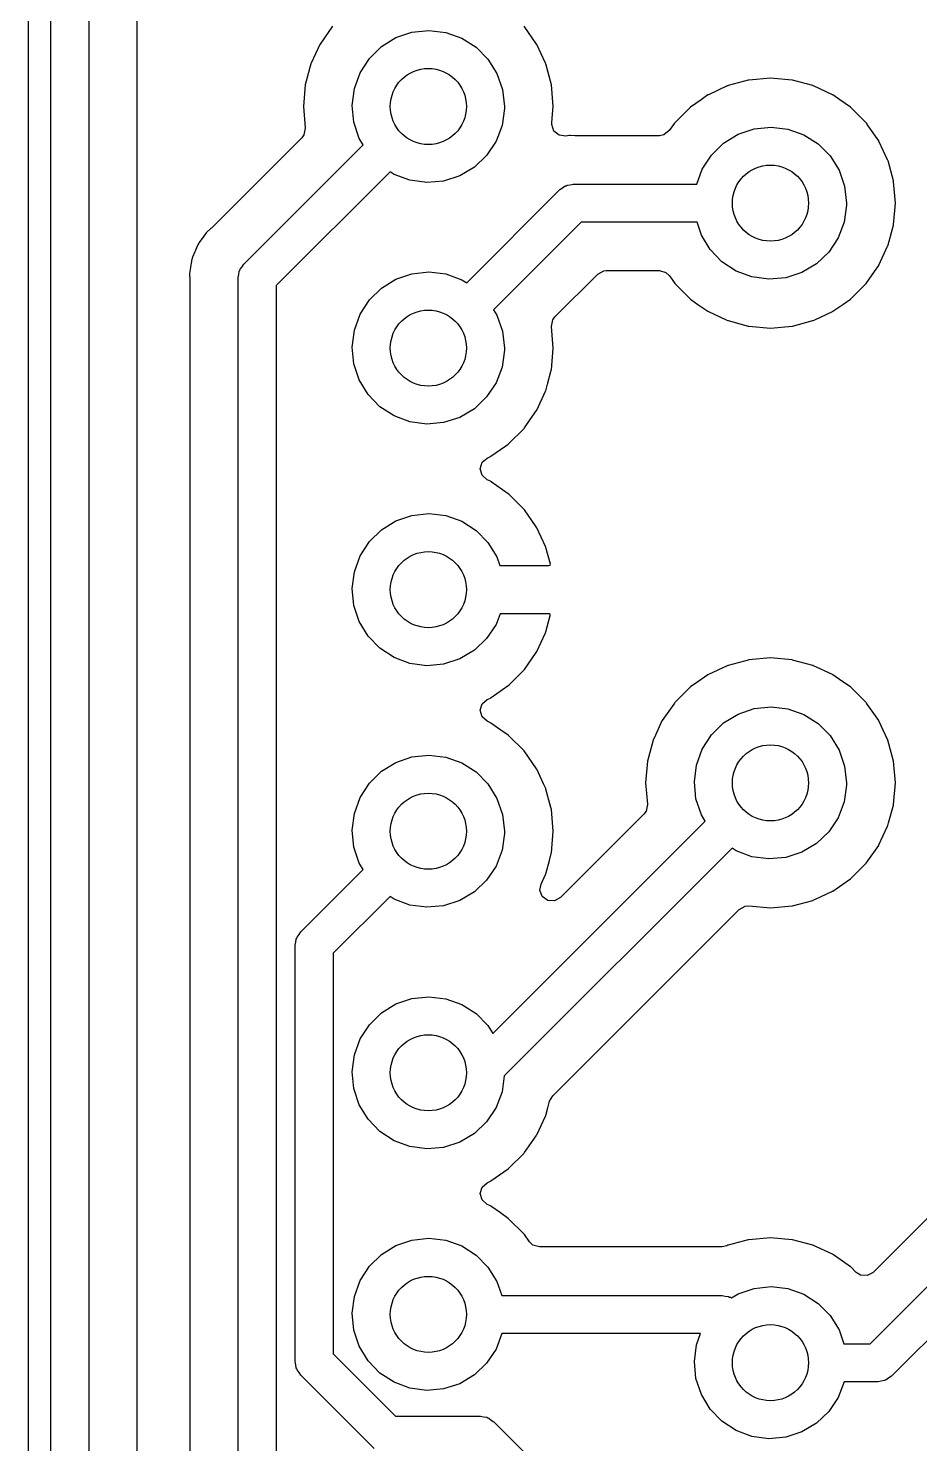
# Model space of a CAD drawing. Extents: x 83 to 135, y -230 to -45.
# Drawn here: x 108.78 to 118.15, y -98.39 to -83.51 of the extents above; entities that cross this region are included whole.
import ezdxf

# ---------------------------------------------------------------- set-up
doc = ezdxf.new("R2010")
doc.units = 0
doc.layers.add('BLACK', color=7, linetype='CONTINUOUS')

msp = doc.modelspace()

# ---------------------------------------------------------------- linework, layer by layer
at = {"layer": 'BLACK', "linetype": 'CONTINUOUS'}
for p, q in [((108.785, -73.149), (108.785, -103.825)), ((109.02, -105.122), (109.02, -73.2787)), ((109.42, -73.3618), (109.42, -105.039)), ((109.928, -103.415), (109.928, -73.6247)), ((111.984, -83.4837), (111.852, -83.6713)), ((114.128, -83.6713), (113.996, -83.4837)), ((112.497, -83.6976), (112.649, -83.6041)), ((112.649, -83.6041), (112.818, -83.5467)), ((112.818, -83.5467), (112.996, -83.528)), ((112.996, -83.528), (113.173, -83.5491)), ((113.173, -83.5491), (113.341, -83.609)), ((113.341, -83.609), (113.491, -83.7045)), ((111.85, -83.6762), (111.758, -83.8738)), ((111.852, -83.6713), (111.85, -83.6762)), ((111.85, -83.6762), (111.85, -83.6762)), ((112.37, -83.8224), (112.497, -83.6976)), ((113.491, -83.7045), (113.617, -83.8311)), ((114.13, -83.6762), (114.128, -83.6713)), ((114.222, -83.8738), (114.13, -83.6762)), ((114.13, -83.6762), (114.13, -83.6762)), ((111.756, -83.8788), (111.696, -84.0999)), ((111.758, -83.8738), (111.756, -83.8788)), ((112.273, -83.9723), (112.37, -83.8224)), ((113.617, -83.8311), (113.711, -83.9823)), ((114.224, -83.8788), (114.222, -83.8738)), ((114.284, -84.0999), (114.224, -83.8788)), ((112.212, -84.1399), (112.273, -83.9723)), ((113.711, -83.9823), (113.77, -84.1508)), ((116.353, -84.0519), (116.142, -84.1083)), ((116.358, -84.0505), (116.353, -84.0519)), ((116.353, -84.0519), (116.353, -84.0519)), ((116.586, -84.0305), (116.358, -84.0505)), ((116.814, -84.0505), (116.586, -84.0305)), ((116.819, -84.0519), (116.814, -84.0505)), ((117.03, -84.1083), (116.819, -84.0519)), ((116.819, -84.0519), (116.819, -84.0519)), ((111.696, -84.0999), (111.677, -84.328)), ((112.19, -84.3168), (112.212, -84.1399)), ((113.77, -84.1508), (113.79, -84.328)), ((114.303, -84.328), (114.284, -84.0999)), ((115.929, -84.2065), (115.858, -84.2565)), ((115.934, -84.2042), (115.929, -84.2065)), ((116.132, -84.112), (115.934, -84.2042)), ((115.934, -84.2042), (115.934, -84.2042)), ((116.137, -84.1097), (116.132, -84.112)), ((116.132, -84.112), (116.132, -84.112)), ((116.142, -84.1083), (116.137, -84.1097)), ((116.142, -84.1083), (116.142, -84.1083)), ((117.035, -84.1097), (117.03, -84.1083)), ((117.03, -84.1083), (117.03, -84.1083)), ((117.04, -84.112), (117.035, -84.1097)), ((117.238, -84.2042), (117.04, -84.112)), ((117.04, -84.112), (117.04, -84.112)), ((117.243, -84.2065), (117.238, -84.2042)), ((117.238, -84.2042), (117.238, -84.2042)), ((117.314, -84.2565), (117.243, -84.2065)), ((111.677, -84.328), (111.696, -84.5506)), ((112.207, -84.4943), (112.19, -84.3168)), ((113.79, -84.3503), (113.765, -84.527)), ((113.79, -84.328), (113.79, -84.3503)), ((114.293, -84.4516), (114.303, -84.328)), ((115.742, -84.3378), (115.58, -84.4997)), ((115.746, -84.3346), (115.742, -84.3378)), ((115.858, -84.2565), (115.746, -84.3346)), ((115.746, -84.3346), (115.746, -84.3346)), ((117.426, -84.3346), (117.314, -84.2565)), ((117.43, -84.3378), (117.426, -84.3346)), ((117.426, -84.3346), (117.426, -84.3346)), ((117.592, -84.4997), (117.43, -84.3378)), ((112.264, -84.6636), (112.207, -84.4943)), ((113.765, -84.527), (113.702, -84.6937)), ((114.288, -84.5034), (114.293, -84.4516)), ((114.288, -84.5181), (114.288, -84.5034)), ((114.31, -84.5856), (114.288, -84.5181)), ((115.577, -84.5042), (115.522, -84.5818)), ((115.58, -84.4997), (115.577, -84.5042)), ((115.577, -84.5042), (115.577, -84.5042)), ((117.595, -84.5042), (117.592, -84.4997)), ((117.614, -84.5315), (117.595, -84.5042)), ((117.595, -84.5042), (117.595, -84.5042)), ((111.66, -84.656), (110.71, -85.6056)), ((111.682, -84.6255), (111.66, -84.656)), ((111.696, -84.5559), (111.682, -84.6255)), ((111.696, -84.5506), (111.696, -84.5559)), ((112.304, -84.7307), (112.264, -84.6636)), ((114.365, -84.6305), (114.31, -84.5856)), ((114.435, -84.6385), (114.365, -84.6305)), ((114.469, -84.6326), (114.435, -84.6385)), ((114.477, -84.6313), (114.469, -84.6326)), ((114.469, -84.6326), (114.469, -84.6326)), ((114.484, -84.6318), (114.477, -84.6313)), ((114.534, -84.6352), (114.484, -84.6318)), ((114.484, -84.6318), (114.484, -84.6318)), ((114.543, -84.6355), (114.534, -84.6352)), ((115.419, -84.6355), (114.543, -84.6355)), ((115.467, -84.6261), (115.419, -84.6355)), ((115.522, -84.5818), (115.467, -84.6261)), ((116.093, -84.7136), (116.245, -84.6201)), ((116.245, -84.6201), (116.414, -84.5627)), ((116.414, -84.5627), (116.592, -84.544)), ((116.592, -84.544), (116.769, -84.5651)), ((116.769, -84.5651), (116.937, -84.625)), ((116.937, -84.625), (117.087, -84.7205)), ((117.724, -84.6873), (117.614, -84.5315)), ((111.05, -85.9856), (112.304, -84.7307)), ((113.702, -84.6937), (113.603, -84.8422)), ((115.966, -84.8384), (116.093, -84.7136)), ((117.087, -84.7205), (117.213, -84.8471)), ((117.726, -84.6922), (117.724, -84.6873)), ((117.818, -84.8898), (117.726, -84.6922)), ((117.726, -84.6922), (117.726, -84.6922)), ((113.474, -84.9652), (113.32, -85.0565)), ((113.603, -84.8422), (113.474, -84.9652)), ((115.869, -84.9883), (115.966, -84.8384)), ((117.213, -84.8471), (117.307, -84.9983)), ((117.82, -84.8948), (117.818, -84.8898)), ((117.822, -84.9001), (117.82, -84.8948)), ((117.878, -85.1106), (117.822, -84.9001)), ((117.822, -84.9001), (117.822, -84.9001)), ((112.587, -85.0142), (111.391, -86.2099)), ((112.629, -85.0421), (112.587, -85.0142)), ((112.796, -85.1042), (112.629, -85.0421)), ((112.973, -85.1278), (112.796, -85.1042)), ((113.151, -85.1117), (112.973, -85.1278)), ((113.32, -85.0565), (113.151, -85.1117)), ((115.813, -85.144), (115.869, -84.9883)), ((117.307, -84.9983), (117.366, -85.1668)), ((117.88, -85.1159), (117.878, -85.1106)), ((117.899, -85.344), (117.88, -85.1159)), ((113.393, -86.1822), (114.373, -85.2023)), ((114.373, -85.2023), (114.401, -85.1846)), ((114.401, -85.1846), (114.427, -85.1638)), ((114.427, -85.1638), (114.438, -85.1612)), ((114.438, -85.1612), (114.448, -85.1551)), ((114.448, -85.1551), (114.481, -85.1514)), ((114.481, -85.1514), (114.514, -85.144)), ((114.514, -85.144), (115.813, -85.144)), ((117.366, -85.1668), (117.386, -85.344)), ((117.386, -85.3663), (117.361, -85.543)), ((117.386, -85.344), (117.386, -85.3663)), ((117.88, -85.5721), (117.899, -85.344)), ((114.597, -85.544), (113.676, -86.4651)), ((115.815, -85.544), (114.597, -85.544)), ((115.86, -85.6796), (115.815, -85.544)), ((117.361, -85.543), (117.298, -85.7097)), ((110.62, -85.707), (110.581, -85.7573)), ((110.624, -85.7017), (110.62, -85.707)), ((110.656, -85.6557), (110.624, -85.7017)), ((110.661, -85.6495), (110.656, -85.6557)), ((110.704, -85.6114), (110.661, -85.6495)), ((110.71, -85.6056), (110.704, -85.6114)), ((115.952, -85.8321), (115.86, -85.6796)), ((117.298, -85.7097), (117.199, -85.8582)), ((117.824, -85.7812), (117.878, -85.5774)), ((117.878, -85.5774), (117.88, -85.5721)), ((117.878, -85.5774), (117.878, -85.5774)), ((110.536, -85.8554), (110.51, -85.9136)), ((110.539, -85.8493), (110.536, -85.8554)), ((110.559, -85.7968), (110.539, -85.8493)), ((110.562, -85.7898), (110.559, -85.7968)), ((110.559, -85.7968), (110.559, -85.7968)), ((110.566, -85.7835), (110.562, -85.7898)), ((110.568, -85.7812), (110.566, -85.7835)), ((110.576, -85.7665), (110.568, -85.7812)), ((110.577, -85.7642), (110.576, -85.7665)), ((110.581, -85.7573), (110.577, -85.7642)), ((116.076, -85.9604), (115.952, -85.8321)), ((117.199, -85.8582), (117.07, -85.9812)), ((117.726, -85.9958), (117.818, -85.7982)), ((117.818, -85.7982), (117.82, -85.7932)), ((117.818, -85.7982), (117.818, -85.7982)), ((117.82, -85.7932), (117.824, -85.7812)), ((110.491, -86.0129), (110.49, -86.0194)), ((110.499, -85.9571), (110.491, -86.0129)), ((110.5, -85.9495), (110.499, -85.9571)), ((110.499, -85.9571), (110.499, -85.9571)), ((110.502, -85.9424), (110.5, -85.9495)), ((110.503, -85.9399), (110.502, -85.9424)), ((110.508, -85.9236), (110.503, -85.9399)), ((110.509, -85.9211), (110.508, -85.9236)), ((110.51, -85.9136), (110.509, -85.9211)), ((111.011, -86.04), (111.032, -86.0139)), ((111.032, -86.0139), (111.05, -85.9856)), ((116.225, -86.0581), (116.076, -85.9604)), ((117.07, -85.9812), (116.916, -86.0725)), ((117.681, -86.0619), (117.724, -86.0007)), ((117.724, -86.0007), (117.726, -85.9958)), ((117.726, -85.9958), (117.726, -85.9958)), ((110.49, -86.0194), (110.479, -86.0822)), ((110.479, -86.0822), (110.479, -86.0898)), ((110.479, -86.0898), (110.479, -86.0898)), ((110.479, -86.0898), (110.482, -86.1444)), ((110.482, -86.1444), (110.482, -86.1517)), ((110.482, -86.1517), (110.482, -99.8337)), ((110.991, -86.1267), (110.998, -86.0941)), ((110.991, -99.8626), (110.991, -86.1267)), ((110.998, -86.0941), (111.002, -86.0609)), ((111.002, -86.0609), (111.008, -86.0512)), ((111.008, -86.0512), (111.011, -86.04)), ((112.497, -86.2376), (112.649, -86.1441)), ((112.649, -86.1441), (112.818, -86.0867)), ((112.818, -86.0867), (112.996, -86.068)), ((112.996, -86.068), (113.173, -86.0891)), ((113.173, -86.0891), (113.341, -86.149)), ((113.341, -86.149), (113.393, -86.1822)), ((114.32, -86.54), (114.771, -86.0894)), ((114.771, -86.0894), (114.833, -86.0554)), ((114.833, -86.0554), (114.86, -86.0525)), ((114.86, -86.0525), (115.419, -86.0525)), ((115.419, -86.0525), (115.487, -86.0725)), ((115.487, -86.0725), (115.522, -86.1062)), ((115.522, -86.1062), (115.552, -86.148)), ((115.552, -86.148), (115.58, -86.1883)), ((116.392, -86.1202), (116.225, -86.0581)), ((116.569, -86.1438), (116.392, -86.1202)), ((116.747, -86.1277), (116.569, -86.1438)), ((116.916, -86.0725), (116.747, -86.1277)), ((117.592, -86.1883), (117.623, -86.1444)), ((117.623, -86.1444), (117.681, -86.0619)), ((111.391, -86.2099), (111.391, -99.7797)), ((112.37, -86.3624), (112.497, -86.2376)), ((115.58, -86.1883), (115.742, -86.3502)), ((117.43, -86.3502), (117.592, -86.1883)), ((112.273, -86.5123), (112.37, -86.3624)), ((115.742, -86.3502), (115.746, -86.3534)), ((115.746, -86.3534), (115.746, -86.3534)), ((115.746, -86.3534), (115.824, -86.4081)), ((115.824, -86.4081), (115.929, -86.4815)), ((117.243, -86.4815), (117.348, -86.4081)), ((117.348, -86.4081), (117.426, -86.3534)), ((117.426, -86.3534), (117.43, -86.3502)), ((117.426, -86.3534), (117.426, -86.3534)), ((112.212, -86.6799), (112.273, -86.5123)), ((113.676, -86.4651), (113.711, -86.5223)), ((113.711, -86.5223), (113.77, -86.6908)), ((114.284, -86.6401), (114.298, -86.5705)), ((114.298, -86.5705), (114.32, -86.54)), ((115.929, -86.4815), (115.934, -86.4838)), ((115.934, -86.4838), (115.934, -86.4838)), ((115.934, -86.4838), (116.12, -86.5705)), ((116.12, -86.5705), (116.137, -86.5783)), ((116.137, -86.5783), (116.142, -86.5797)), ((116.142, -86.5797), (116.142, -86.5797)), ((116.142, -86.5797), (116.353, -86.6361)), ((116.819, -86.6361), (117.03, -86.5797)), ((117.03, -86.5797), (117.035, -86.5783)), ((117.03, -86.5797), (117.03, -86.5797)), ((117.035, -86.5783), (117.052, -86.5705)), ((117.052, -86.5705), (117.238, -86.4838)), ((117.238, -86.4838), (117.243, -86.4815)), ((117.238, -86.4838), (117.238, -86.4838)), ((112.19, -86.8568), (112.212, -86.6799)), ((113.77, -86.6908), (113.79, -86.868)), ((114.303, -86.868), (114.284, -86.6401)), ((116.353, -86.6361), (116.353, -86.6361)), ((116.353, -86.6361), (116.358, -86.6375)), ((116.358, -86.6375), (116.586, -86.6575)), ((116.586, -86.6575), (116.814, -86.6375)), ((116.814, -86.6375), (116.819, -86.6361)), ((116.819, -86.6361), (116.819, -86.6361)), ((112.207, -87.0343), (112.19, -86.8568)), ((113.79, -86.8903), (113.765, -87.067)), ((113.79, -86.868), (113.79, -86.8903)), ((114.284, -87.0961), (114.303, -86.868)), ((112.264, -87.2036), (112.207, -87.0343)), ((112.356, -87.3561), (112.264, -87.2036)), ((113.765, -87.067), (113.702, -87.2337)), ((114.243, -87.2481), (114.282, -87.1014)), ((114.282, -87.1014), (114.284, -87.0961)), ((114.282, -87.1014), (114.282, -87.1014)), ((113.702, -87.2337), (113.603, -87.3822)), ((114.13, -87.5198), (114.222, -87.3222)), ((114.222, -87.3222), (114.224, -87.3172)), ((114.222, -87.3222), (114.222, -87.3222)), ((114.224, -87.3172), (114.243, -87.2481)), ((112.48, -87.4844), (112.356, -87.3561)), ((112.629, -87.5821), (112.48, -87.4844)), ((113.603, -87.3822), (113.474, -87.5052)), ((112.796, -87.6442), (112.629, -87.5821)), ((112.973, -87.6678), (112.796, -87.6442)), ((113.151, -87.6517), (112.973, -87.6678)), ((113.32, -87.5965), (113.151, -87.6517)), ((113.474, -87.5052), (113.32, -87.5965)), ((114.001, -87.7055), (114.061, -87.6193)), ((114.061, -87.6193), (114.128, -87.5247)), ((114.128, -87.5247), (114.13, -87.5198)), ((114.13, -87.5198), (114.13, -87.5198)), ((113.834, -87.8742), (113.996, -87.7123)), ((113.996, -87.7123), (114.001, -87.7055)), ((113.647, -88.0055), (113.805, -87.8948)), ((113.805, -87.8948), (113.83, -87.8774)), ((113.83, -87.8774), (113.834, -87.8742)), ((113.83, -87.8774), (113.83, -87.8774)), ((113.534, -88.1373), (113.555, -88.0693)), ((113.555, -88.0693), (113.607, -88.0241)), ((113.607, -88.0241), (113.642, -88.0078)), ((113.642, -88.0078), (113.647, -88.0055)), ((113.642, -88.0078), (113.642, -88.0078)), ((113.554, -88.2056), (113.534, -88.1373)), ((113.607, -88.2525), (113.554, -88.2056)), ((113.642, -88.2686), (113.607, -88.2525)), ((113.651, -88.2741), (113.642, -88.2686)), ((113.829, -88.399), (113.651, -88.2741)), ((113.838, -88.4061), (113.829, -88.399)), ((113.992, -88.5601), (113.838, -88.4061)), ((112.497, -88.7776), (112.649, -88.6841)), ((112.649, -88.6841), (112.818, -88.6267)), ((112.818, -88.6267), (112.996, -88.608)), ((112.996, -88.608), (113.173, -88.6291)), ((113.173, -88.6291), (113.341, -88.689)), ((113.341, -88.689), (113.491, -88.7845)), ((113.999, -88.5685), (113.992, -88.5601)), ((114.124, -88.747), (113.999, -88.5685)), ((112.37, -88.9024), (112.497, -88.7776)), ((113.491, -88.7845), (113.617, -88.9111)), ((114.129, -88.7565), (114.124, -88.747)), ((114.221, -88.9539), (114.129, -88.7565)), ((112.273, -89.0523), (112.37, -88.9024)), ((113.617, -88.9111), (113.711, -89.0623)), ((114.225, -88.9642), (114.221, -88.9539)), ((114.273, -89.1415), (114.225, -88.9642)), ((112.212, -89.2199), (112.273, -89.0523)), ((113.711, -89.0623), (113.743, -89.154)), ((114.271, -89.15), (114.273, -89.1415)), ((112.19, -89.3968), (112.212, -89.2199)), ((113.743, -89.154), (114.258, -89.154)), ((114.258, -89.154), (114.271, -89.15)), ((112.207, -89.5743), (112.19, -89.3968)), ((112.264, -89.7436), (112.207, -89.5743)), ((113.744, -89.662), (113.702, -89.7737)), ((114.263, -89.662), (113.744, -89.662)), ((114.225, -89.8518), (114.271, -89.6795)), ((114.271, -89.6654), (114.263, -89.662)), ((114.271, -89.6795), (114.271, -89.6654)), ((112.356, -89.8961), (112.264, -89.7436)), ((113.702, -89.7737), (113.603, -89.9222)), ((114.129, -90.0595), (114.221, -89.8621)), ((114.221, -89.8621), (114.225, -89.8518)), ((112.48, -90.0244), (112.356, -89.8961)), ((112.629, -90.1221), (112.48, -90.0244)), ((113.603, -89.9222), (113.474, -90.0452)), ((112.796, -90.1842), (112.629, -90.1221)), ((113.32, -90.1365), (113.151, -90.1917)), ((113.474, -90.0452), (113.32, -90.1365)), ((113.999, -90.2475), (114.124, -90.069)), ((114.124, -90.069), (114.129, -90.0595)), ((116.353, -90.1479), (116.142, -90.2043)), ((116.358, -90.1465), (116.353, -90.1479)), ((116.353, -90.1479), (116.353, -90.1479)), ((116.586, -90.1265), (116.358, -90.1465)), ((116.814, -90.1465), (116.586, -90.1265)), ((116.819, -90.1479), (116.814, -90.1465)), ((117.03, -90.2043), (116.819, -90.1479)), ((116.819, -90.1479), (116.819, -90.1479)), ((112.973, -90.2078), (112.796, -90.1842)), ((113.151, -90.1917), (112.973, -90.2078)), ((113.838, -90.4099), (113.992, -90.2559)), ((113.992, -90.2559), (113.999, -90.2475)), ((115.929, -90.3025), (115.824, -90.3759)), ((115.934, -90.3002), (115.929, -90.3025)), ((116.132, -90.208), (115.934, -90.3002)), ((115.934, -90.3002), (115.934, -90.3002)), ((116.137, -90.2057), (116.132, -90.208)), ((116.132, -90.208), (116.132, -90.208)), ((116.142, -90.2043), (116.137, -90.2057)), ((116.142, -90.2043), (116.142, -90.2043)), ((117.035, -90.2057), (117.03, -90.2043)), ((117.03, -90.2043), (117.03, -90.2043)), ((117.04, -90.208), (117.035, -90.2057)), ((117.238, -90.3002), (117.04, -90.208)), ((117.04, -90.208), (117.04, -90.208)), ((117.243, -90.3025), (117.238, -90.3002)), ((117.238, -90.3002), (117.238, -90.3002)), ((117.348, -90.3759), (117.243, -90.3025)), ((113.651, -90.5419), (113.829, -90.417)), ((113.829, -90.417), (113.838, -90.4099)), ((115.742, -90.4338), (115.58, -90.5957)), ((115.746, -90.4306), (115.742, -90.4338)), ((115.824, -90.3759), (115.746, -90.4306)), ((115.746, -90.4306), (115.746, -90.4306)), ((117.426, -90.4306), (117.348, -90.3759)), ((117.43, -90.4338), (117.426, -90.4306)), ((117.426, -90.4306), (117.426, -90.4306)), ((117.592, -90.5957), (117.43, -90.4338)), ((113.534, -90.6767), (113.555, -90.6088)), ((113.555, -90.6088), (113.607, -90.5635)), ((113.607, -90.5635), (113.642, -90.5474)), ((113.642, -90.5474), (113.651, -90.5419)), ((115.569, -90.611), (115.448, -90.7833)), ((115.577, -90.6002), (115.569, -90.611)), ((115.58, -90.5957), (115.577, -90.6002)), ((115.577, -90.6002), (115.577, -90.6002)), ((117.595, -90.6002), (117.592, -90.5957)), ((117.603, -90.611), (117.595, -90.6002)), ((117.595, -90.6002), (117.595, -90.6002)), ((117.724, -90.7833), (117.603, -90.611)), ((113.554, -90.745), (113.534, -90.6767)), ((113.607, -90.7919), (113.554, -90.745)), ((116.093, -90.8096), (116.245, -90.7161)), ((116.245, -90.7161), (116.414, -90.6587)), ((116.414, -90.6587), (116.592, -90.64)), ((116.592, -90.64), (116.769, -90.6611)), ((116.769, -90.6611), (116.937, -90.721)), ((116.937, -90.721), (117.087, -90.8165)), ((113.642, -90.8082), (113.607, -90.7919)), ((113.647, -90.8105), (113.642, -90.8082)), ((113.642, -90.8082), (113.642, -90.8082)), ((113.752, -90.8838), (113.647, -90.8105)), ((113.83, -90.9386), (113.752, -90.8838)), ((115.446, -90.7882), (115.376, -90.9386)), ((115.448, -90.7833), (115.446, -90.7882)), ((115.446, -90.7882), (115.446, -90.7882)), ((115.966, -90.9344), (116.093, -90.8096)), ((117.087, -90.8165), (117.213, -90.9431)), ((117.635, -97.336), (124.18, -90.7903)), ((117.726, -90.7882), (117.724, -90.7833)), ((117.796, -90.9386), (117.726, -90.7882)), ((117.726, -90.7882), (117.726, -90.7882)), ((113.834, -90.9418), (113.83, -90.9386)), ((113.83, -90.9386), (113.83, -90.9386)), ((113.996, -91.1037), (113.834, -90.9418)), ((115.352, -90.9908), (115.292, -91.2119)), ((115.376, -90.9386), (115.352, -90.9908)), ((115.869, -91.0843), (115.966, -90.9344)), ((117.213, -90.9431), (117.307, -91.0943)), ((117.82, -90.9908), (117.796, -90.9386)), ((117.88, -91.2119), (117.82, -90.9908)), ((112.497, -91.3176), (112.649, -91.2241)), ((112.649, -91.2241), (112.818, -91.1667)), ((112.818, -91.1667), (112.996, -91.148)), ((112.996, -91.148), (113.173, -91.1691)), ((113.173, -91.1691), (113.341, -91.229)), ((114.128, -91.2913), (113.996, -91.1037)), ((115.292, -91.2119), (115.273, -91.44)), ((115.808, -91.2519), (115.869, -91.0843)), ((117.307, -91.0943), (117.366, -91.2628)), ((124.404, -91.132), (117.859, -97.6777)), ((117.899, -91.44), (117.88, -91.2119)), ((112.37, -91.4424), (112.497, -91.3176)), ((113.341, -91.229), (113.491, -91.3245)), ((113.491, -91.3245), (113.617, -91.4511)), ((114.13, -91.2962), (114.128, -91.2913)), ((114.201, -91.448), (114.13, -91.2962)), ((114.13, -91.2962), (114.13, -91.2962)), ((115.786, -91.4288), (115.808, -91.2519)), ((117.366, -91.2628), (117.386, -91.44)), ((112.273, -91.5923), (112.37, -91.4424)), ((113.617, -91.4511), (113.711, -91.6023)), ((114.224, -91.4988), (114.201, -91.448)), ((114.226, -91.5041), (114.224, -91.4988)), ((114.278, -91.6991), (114.226, -91.5041)), ((114.226, -91.5041), (114.226, -91.5041)), ((115.273, -91.44), (115.292, -91.6626)), ((115.803, -91.6063), (115.786, -91.4288)), ((117.386, -91.4623), (117.361, -91.639)), ((117.386, -91.44), (117.386, -91.4623)), ((117.88, -91.6681), (117.899, -91.44)), ((112.212, -91.7599), (112.273, -91.5923)), ((113.711, -91.6023), (113.77, -91.7708)), ((115.292, -91.6679), (115.278, -91.7375)), ((115.292, -91.6626), (115.292, -91.6679)), ((115.86, -91.7756), (115.803, -91.6063)), ((117.361, -91.639), (117.298, -91.8057)), ((117.878, -91.6734), (117.88, -91.6681)), ((112.19, -91.9368), (112.212, -91.7599)), ((113.77, -91.7708), (113.79, -91.948)), ((114.284, -91.7199), (114.278, -91.6991)), ((114.303, -91.948), (114.284, -91.7199)), ((115.256, -91.768), (114.378, -92.6461)), ((115.278, -91.7375), (115.256, -91.768)), ((115.9, -91.8427), (115.86, -91.7756)), ((117.298, -91.8057), (117.199, -91.9542)), ((117.828, -91.8603), (117.878, -91.6734)), ((117.878, -91.6734), (117.878, -91.6734)), ((112.207, -92.1143), (112.19, -91.9368)), ((113.669, -94.0742), (115.9, -91.8427)), ((113.79, -91.948), (113.79, -91.9703)), ((114.284, -92.1761), (114.303, -91.948)), ((117.199, -91.9542), (117.07, -92.0772)), ((117.726, -92.0918), (117.818, -91.8942)), ((117.818, -91.8942), (117.82, -91.8892)), ((117.818, -91.8942), (117.818, -91.8942)), ((117.82, -91.8892), (117.828, -91.8603)), ((112.264, -92.2836), (112.207, -92.1143)), ((113.79, -91.9703), (113.765, -92.147)), ((117.07, -92.0772), (116.916, -92.1685)), ((117.592, -92.2843), (117.724, -92.0967)), ((117.724, -92.0967), (117.726, -92.0918)), ((117.726, -92.0918), (117.726, -92.0918)), ((113.765, -92.147), (113.702, -92.3137)), ((116.183, -92.1262), (113.788, -94.5206)), ((114.224, -92.3972), (114.262, -92.2574)), ((114.262, -92.2574), (114.282, -92.1814)), ((114.282, -92.1814), (114.284, -92.1761)), ((114.282, -92.1814), (114.282, -92.1814)), ((116.225, -92.1541), (116.183, -92.1262)), ((116.392, -92.2162), (116.225, -92.1541)), ((116.569, -92.2398), (116.392, -92.2162)), ((116.747, -92.2237), (116.569, -92.2398)), ((116.916, -92.1685), (116.747, -92.2237)), ((111.649, -93.0061), (112.304, -92.3507)), ((112.304, -92.3507), (112.264, -92.2836)), ((113.702, -92.3137), (113.603, -92.4622)), ((114.175, -92.5038), (114.222, -92.4022)), ((114.222, -92.4022), (114.224, -92.3972)), ((114.222, -92.4022), (114.222, -92.4022)), ((117.43, -92.4462), (117.592, -92.2843)), ((113.603, -92.4622), (113.474, -92.5852)), ((114.163, -92.566), (114.175, -92.5038)), ((117.243, -92.5775), (117.348, -92.5038)), ((117.348, -92.5038), (117.426, -92.4494)), ((117.426, -92.4494), (117.43, -92.4462)), ((117.426, -92.4494), (117.426, -92.4494)), ((112.587, -92.6342), (111.99, -93.2304)), ((112.629, -92.6621), (112.587, -92.6342)), ((112.796, -92.7242), (112.629, -92.6621)), ((113.32, -92.6765), (113.151, -92.7317)), ((113.474, -92.5852), (113.32, -92.6765)), ((114.188, -92.6326), (114.163, -92.566)), ((114.245, -92.6751), (114.188, -92.6326)), ((114.316, -92.6802), (114.245, -92.6751)), ((114.378, -92.6461), (114.316, -92.6802)), ((116.819, -92.7321), (117.03, -92.6757)), ((117.03, -92.6757), (117.035, -92.6743)), ((117.03, -92.6757), (117.03, -92.6757)), ((117.035, -92.6743), (117.111, -92.6388)), ((117.111, -92.6388), (117.238, -92.5798)), ((117.238, -92.5798), (117.243, -92.5775)), ((117.238, -92.5798), (117.238, -92.5798)), ((112.973, -92.7478), (112.796, -92.7242)), ((113.151, -92.7317), (112.973, -92.7478)), ((114.297, -94.7309), (116.258, -92.77)), ((116.258, -92.77), (116.32, -92.736)), ((116.32, -92.736), (116.358, -92.7336)), ((116.358, -92.7336), (116.586, -92.7535)), ((116.586, -92.7535), (116.814, -92.7335)), ((116.814, -92.7335), (116.819, -92.7321)), ((116.819, -92.7321), (116.819, -92.7321)), ((111.631, -93.0344), (111.649, -93.0061)), ((121.33, -92.9217), (117.665, -96.5864)), ((111.59, -93.1472), (111.598, -93.1146)), ((111.59, -97.5249), (111.59, -93.1472)), ((111.598, -93.1146), (111.602, -93.0814)), ((111.602, -93.0814), (111.608, -93.0717)), ((111.608, -93.0717), (111.61, -93.0605)), ((111.61, -93.0605), (111.631, -93.0344)), ((111.99, -93.2304), (111.99, -97.442)), ((112.649, -93.7641), (112.818, -93.7067)), ((112.818, -93.7067), (112.996, -93.688)), ((112.996, -93.688), (113.173, -93.7091)), ((113.173, -93.7091), (113.341, -93.769)), ((112.37, -93.9824), (112.497, -93.8576)), ((112.497, -93.8576), (112.649, -93.7641)), ((113.341, -93.769), (113.491, -93.8645)), ((113.491, -93.8645), (113.617, -93.9911)), ((112.273, -94.1323), (112.37, -93.9824)), ((113.617, -93.9911), (113.669, -94.0742)), ((112.212, -94.2999), (112.273, -94.1323)), ((112.19, -94.4768), (112.212, -94.2999)), ((112.207, -94.6543), (112.19, -94.4768)), ((113.788, -94.5206), (113.765, -94.687)), ((112.264, -94.8236), (112.207, -94.6543)), ((113.765, -94.687), (113.702, -94.8537)), ((114.246, -94.8555), (114.264, -94.7874)), ((114.264, -94.7874), (114.297, -94.7309)), ((112.356, -94.9761), (112.264, -94.8236)), ((113.702, -94.8537), (113.603, -95.0022)), ((114.13, -95.1398), (114.222, -94.9422)), ((114.222, -94.9422), (114.224, -94.9372)), ((114.224, -94.9372), (114.246, -94.8555)), ((112.48, -95.1044), (112.356, -94.9761)), ((113.603, -95.0022), (113.474, -95.1252)), ((112.629, -95.2021), (112.48, -95.1044)), ((112.796, -95.2642), (112.629, -95.2021)), ((113.32, -95.2165), (113.151, -95.2717)), ((113.474, -95.1252), (113.32, -95.2165)), ((114, -95.3275), (114.124, -95.1493)), ((114.124, -95.1493), (114.128, -95.1447)), ((114.128, -95.1447), (114.13, -95.1398)), ((114.13, -95.1398), (114.13, -95.1398)), ((112.973, -95.2878), (112.796, -95.2642)), ((113.151, -95.2717), (112.973, -95.2878)), ((113.834, -95.4942), (113.996, -95.3323)), ((113.996, -95.3323), (114, -95.3275)), ((113.647, -95.6255), (113.785, -95.5284)), ((113.785, -95.5284), (113.83, -95.4974)), ((113.83, -95.4974), (113.834, -95.4942)), ((113.83, -95.4974), (113.83, -95.4974)), ((113.535, -95.757), (113.555, -95.689)), ((113.555, -95.689), (113.608, -95.6438)), ((113.608, -95.6438), (113.642, -95.6278)), ((113.642, -95.6278), (113.647, -95.6255)), ((113.642, -95.6278), (113.642, -95.6278)), ((113.554, -95.8253), (113.535, -95.757)), ((113.608, -95.8722), (113.554, -95.8253)), ((113.642, -95.8882), (113.608, -95.8722)), ((113.647, -95.8905), (113.642, -95.8882)), ((113.642, -95.8882), (113.642, -95.8882)), ((113.748, -95.9614), (113.647, -95.8905)), ((113.83, -96.0186), (113.748, -95.9614)), ((113.834, -96.0218), (113.83, -96.0186)), ((113.83, -96.0186), (113.83, -96.0186)), ((113.996, -96.1837), (113.834, -96.0218)), ((112.649, -96.3041), (112.818, -96.2467)), ((112.818, -96.2467), (112.996, -96.228)), ((112.996, -96.228), (113.173, -96.2491)), ((113.173, -96.2491), (113.341, -96.309)), ((113.999, -96.1882), (113.996, -96.1837)), ((114.054, -96.2658), (113.999, -96.1882)), ((113.999, -96.1882), (113.999, -96.1882)), ((114.089, -96.2995), (114.054, -96.2658)), ((116.353, -96.2439), (116.142, -96.3003)), ((116.358, -96.2425), (116.353, -96.2439)), ((116.353, -96.2439), (116.353, -96.2439)), ((116.586, -96.2225), (116.358, -96.2425)), ((116.814, -96.2425), (116.586, -96.2225)), ((116.819, -96.2439), (116.814, -96.2425)), ((117.03, -96.3003), (116.819, -96.2439)), ((116.819, -96.2439), (116.819, -96.2439)), ((112.37, -96.5224), (112.497, -96.3976)), ((112.497, -96.3976), (112.649, -96.3041)), ((113.341, -96.309), (113.491, -96.4045)), ((113.491, -96.4045), (113.617, -96.5311)), ((114.157, -96.3195), (114.089, -96.2995)), ((116.053, -96.3195), (114.157, -96.3195)), ((116.061, -96.3193), (116.053, -96.3195)), ((116.066, -96.319), (116.061, -96.3193)), ((116.08, -96.3181), (116.066, -96.319)), ((116.126, -96.3066), (116.08, -96.3181)), ((116.137, -96.3017), (116.126, -96.3066)), ((116.142, -96.3003), (116.137, -96.3017)), ((116.142, -96.3003), (116.142, -96.3003)), ((117.035, -96.3017), (117.03, -96.3003)), ((117.03, -96.3003), (117.03, -96.3003)), ((117.04, -96.304), (117.035, -96.3017)), ((117.238, -96.3962), (117.04, -96.304)), ((117.04, -96.304), (117.04, -96.304)), ((117.243, -96.3985), (117.238, -96.3962)), ((117.238, -96.3962), (117.238, -96.3962)), ((117.259, -96.4095), (117.243, -96.3985)), ((117.426, -96.5266), (117.259, -96.4095)), ((112.273, -96.6723), (112.37, -96.5224)), ((113.617, -96.5311), (113.711, -96.6823)), ((117.43, -96.5298), (117.426, -96.5266)), ((117.426, -96.5266), (117.426, -96.5266)), ((117.487, -96.5864), (117.43, -96.5298)), ((112.212, -96.8399), (112.273, -96.6723)), ((113.711, -96.6823), (113.762, -96.828)), ((117.532, -96.6153), (117.487, -96.5864)), ((117.603, -96.6204), (117.532, -96.6153)), ((117.665, -96.5864), (117.603, -96.6204)), ((112.19, -97.0168), (112.212, -96.8399)), ((113.762, -96.828), (116.078, -96.828)), ((116.078, -96.828), (116.111, -96.8355)), ((116.111, -96.8355), (116.144, -96.8392)), ((116.144, -96.8392), (116.154, -96.8454)), ((116.154, -96.8454), (116.165, -96.8479)), ((116.165, -96.8479), (116.175, -96.8556)), ((116.175, -96.8556), (116.245, -96.8121)), ((116.245, -96.8121), (116.414, -96.7547)), ((116.414, -96.7547), (116.592, -96.736)), ((116.592, -96.736), (116.769, -96.7571)), ((116.769, -96.7571), (116.937, -96.817)), ((116.937, -96.817), (117.087, -96.9125)), ((112.207, -97.1943), (112.19, -97.0168)), ((117.087, -96.9125), (117.213, -97.0391)), ((117.213, -97.0391), (117.307, -97.1903)), ((112.264, -97.3636), (112.207, -97.1943)), ((113.764, -97.228), (113.702, -97.3937)), ((115.852, -97.228), (113.764, -97.228)), ((115.808, -97.3479), (115.852, -97.228)), ((117.307, -97.1903), (117.358, -97.336)), ((111.99, -97.442), (112.646, -98.098)), ((112.356, -97.5161), (112.264, -97.3636)), ((113.702, -97.3937), (113.603, -97.5422)), ((115.786, -97.5248), (115.808, -97.3479)), ((117.358, -97.336), (117.635, -97.336)), ((111.598, -97.5574), (111.59, -97.5249)), ((111.602, -97.5906), (111.598, -97.5574)), ((111.608, -97.6004), (111.602, -97.5906)), ((111.61, -97.6116), (111.608, -97.6004)), ((111.631, -97.6377), (111.61, -97.6116)), ((112.48, -97.6444), (112.356, -97.5161)), ((113.603, -97.5422), (113.474, -97.6652)), ((115.803, -97.7023), (115.786, -97.5248)), ((111.649, -97.666), (111.631, -97.6377)), ((112.422, -98.4394), (111.649, -97.666)), ((112.629, -97.7421), (112.48, -97.6444)), ((112.796, -97.8042), (112.629, -97.7421)), ((113.32, -97.7565), (113.151, -97.8117)), ((113.474, -97.6652), (113.32, -97.7565)), ((115.86, -97.8716), (115.803, -97.7023)), ((117.36, -97.736), (117.298, -97.9017)), ((117.717, -97.736), (117.36, -97.736)), ((117.75, -97.7286), (117.717, -97.736)), ((117.783, -97.7249), (117.75, -97.7286)), ((117.793, -97.7188), (117.783, -97.7249)), ((117.804, -97.7162), (117.793, -97.7188)), ((117.83, -97.6954), (117.804, -97.7162)), ((117.859, -97.6777), (117.83, -97.6954)), ((112.973, -97.8278), (112.796, -97.8042)), ((113.151, -97.8117), (112.973, -97.8278)), ((115.952, -98.0241), (115.86, -97.8716)), ((117.298, -97.9017), (117.199, -98.0502)), ((116.076, -98.1524), (115.952, -98.0241)), ((117.199, -98.0502), (117.07, -98.1732)), ((112.646, -98.098), (113.538, -98.098)), ((113.538, -98.098), (113.571, -98.1055)), ((113.571, -98.1055), (113.604, -98.1092)), ((113.604, -98.1092), (113.614, -98.1154)), ((113.614, -98.1154), (113.625, -98.1179)), ((113.625, -98.1179), (113.651, -98.1388)), ((113.651, -98.1388), (113.679, -98.1566)), ((113.679, -98.1566), (114.058, -98.5355)), ((116.225, -98.2501), (116.076, -98.1524)), ((117.07, -98.1732), (116.916, -98.2645)), ((116.392, -98.3122), (116.225, -98.2501)), ((116.569, -98.3358), (116.392, -98.3122)), ((116.747, -98.3197), (116.569, -98.3358)), ((116.916, -98.2645), (116.747, -98.3197))]:
    msp.add_line(p, q, dxfattribs=at)
at = {"layer": 'BLACK'}
for centre in [(112.99, -84.328), (116.586, -85.344), (112.99, -86.868), (112.99, -89.408), (116.586, -91.44), (112.99, -91.948), (112.99, -94.488), (112.99, -97.028), (116.586, -97.536)]:
    msp.add_circle(centre, 0.4, dxfattribs=at)

doc.saveas('drawing.dxf')
